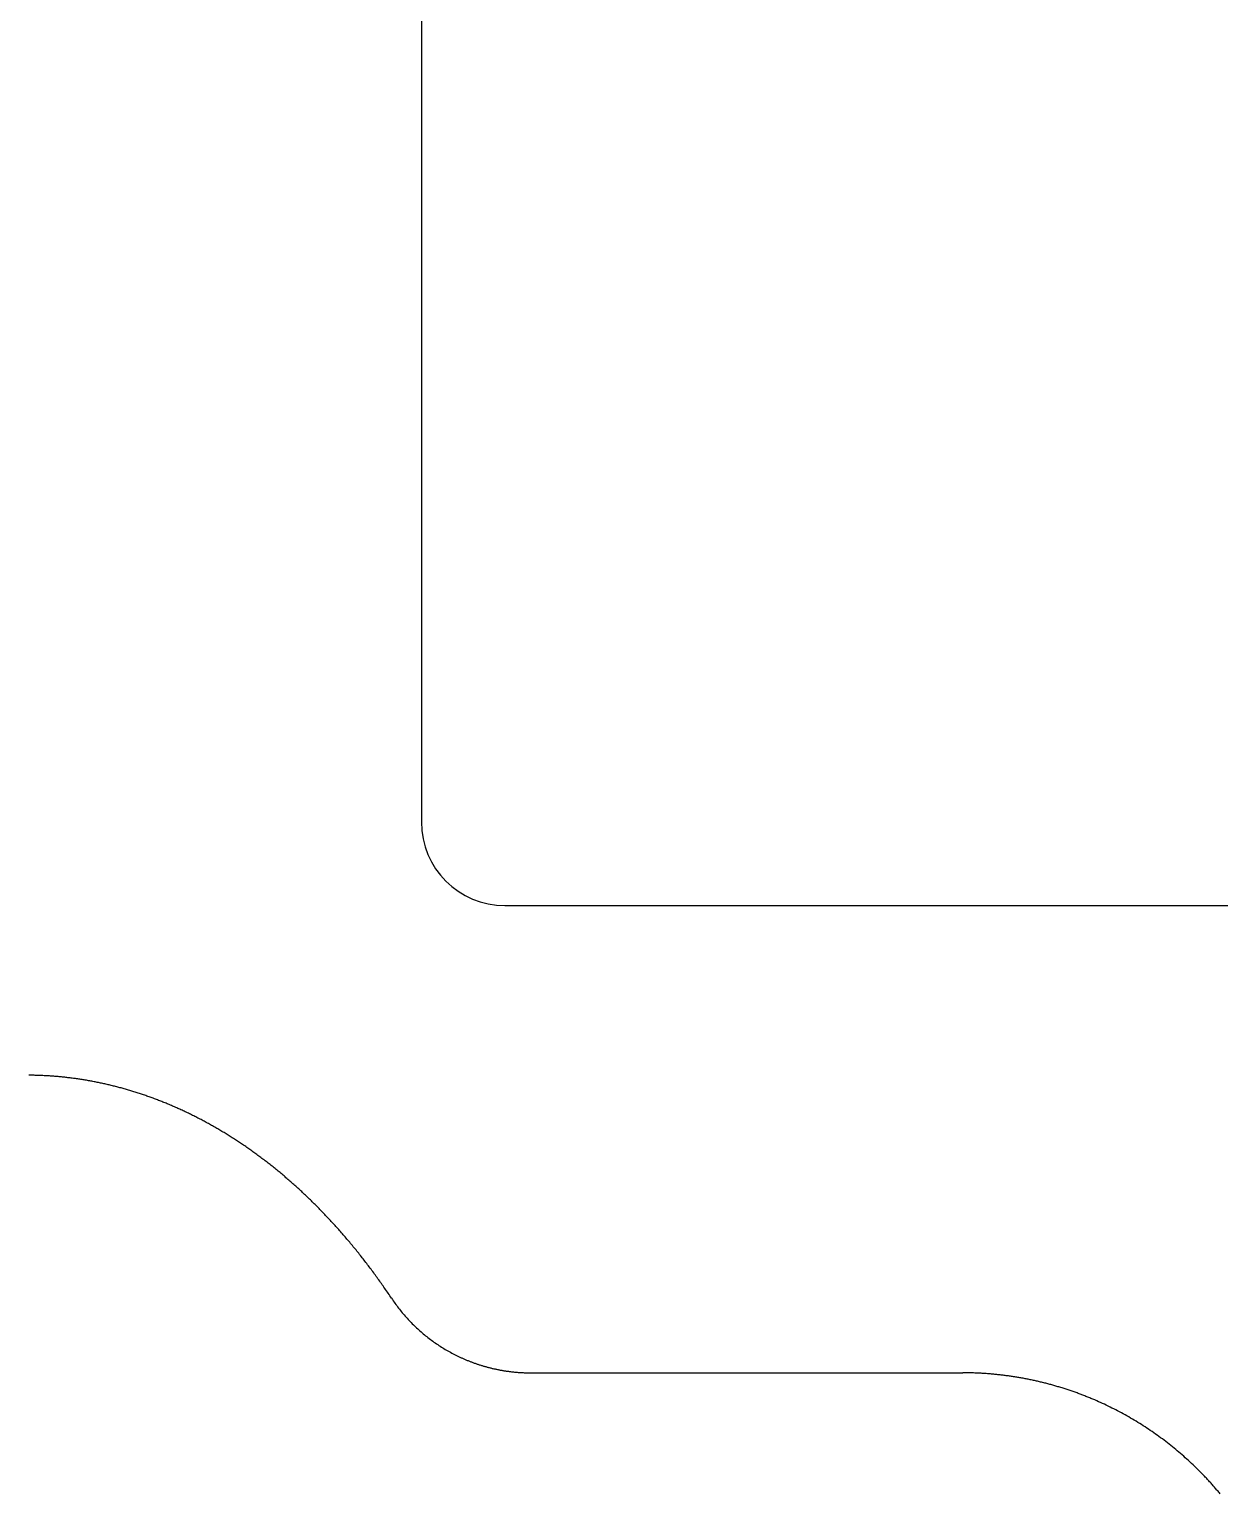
# Model space of a CAD drawing. Header units: millimetres. Extents: x -10 to 277, y -95 to 18.
# Drawn here: x 42.74 to 49.86, y -86.72 to -77.96 of the extents above; entities that cross this region are included whole.
import ezdxf

# ---------------------------------------------------------------- set-up
doc = ezdxf.new("R2010")
doc.units = ezdxf.units.MM
doc.header["$MEASUREMENT"] = 0
doc.layers.get('0').update_dxf_attribs({"linetype": 'CONTINUOUS'})
doc.layers.add('Edge.Cuts', color=53, linetype='CONTINUOUS')

msp = doc.modelspace()

# ---------------------------------------------------------------- linework, layer by layer
msp.add_lwpolyline([(45.5875, -83.2), (59.1875, -83.2, 0.41421356), (59.6875, -82.7), (59.6875, -69.7, 0.41421356), (59.1875, -69.2), (45.5875, -69.2, 0.41421239), (45.0875, -69.7), (45.0875, -82.7, 0.41421239)], format="xyb", close=True)
at = {"layer": 'Edge.Cuts', "linetype": 'Continuous'}
for p, q in [((42.746017, -84.214804), (42.739497, -84.214749)), ((42.752535, -84.214878), (42.746017, -84.214804)), ((42.759055, -84.214973), (42.752535, -84.214878)), ((42.765573, -84.215087), (42.759055, -84.214973)), ((42.772092, -84.215222), (42.765573, -84.215087)), ((42.778609, -84.215376), (42.772092, -84.215222)), ((42.785127, -84.215551), (42.778609, -84.215376)), ((42.791644, -84.215746), (42.785127, -84.215551)), ((42.798162, -84.21596), (42.791644, -84.215746)), ((42.804678, -84.216195), (42.798162, -84.21596)), ((42.811195, -84.216449), (42.804678, -84.216195)), ((42.81771, -84.216724), (42.811195, -84.216449)), ((42.824226, -84.217018), (42.81771, -84.216724)), ((42.830741, -84.217333), (42.824226, -84.217018)), ((42.837256, -84.217668), (42.830741, -84.217333)), ((42.84377, -84.218022), (42.837256, -84.217668)), ((42.850284, -84.218397), (42.84377, -84.218022)), ((42.856797, -84.218791), (42.850284, -84.218397)), ((42.86331, -84.219206), (42.856797, -84.218791)), ((42.869822, -84.219641), (42.86331, -84.219206)), ((42.876335, -84.220096), (42.869822, -84.219641)), ((42.882846, -84.22057), (42.876335, -84.220096)), ((42.889358, -84.221065), (42.882846, -84.22057)), ((42.895867, -84.22158), (42.889358, -84.221065)), ((42.902378, -84.222115), (42.895867, -84.22158)), ((42.908887, -84.222669), (42.902378, -84.222115)), ((42.915396, -84.223244), (42.908887, -84.222669)), ((42.921904, -84.223839), (42.915396, -84.223244)), ((42.928412, -84.224454), (42.921904, -84.223839)), ((42.934919, -84.225089), (42.928412, -84.224454)), ((42.941426, -84.225745), (42.934919, -84.225089)), ((42.947931, -84.22642), (42.941426, -84.225745)), ((42.954438, -84.227115), (42.947931, -84.22642)), ((42.960942, -84.22783), (42.954438, -84.227115)), ((42.967446, -84.228565), (42.960942, -84.22783)), ((42.973949, -84.229321), (42.967446, -84.228565)), ((42.980453, -84.230096), (42.973949, -84.229321)), ((42.986954, -84.230892), (42.980453, -84.230096)), ((42.993456, -84.231707), (42.986954, -84.230892)), ((42.999956, -84.232543), (42.993456, -84.231707)), ((43.006457, -84.233399), (42.999956, -84.232543)), ((43.012955, -84.234275), (43.006457, -84.233399)), ((43.019454, -84.235171), (43.012955, -84.234275)), ((43.025951, -84.236086), (43.019454, -84.235171)), ((43.032449, -84.237023), (43.025951, -84.236086)), ((43.038944, -84.237979), (43.032449, -84.237023)), ((43.045441, -84.238955), (43.038944, -84.237979)), ((43.051934, -84.239952), (43.045441, -84.238955)), ((43.058429, -84.240968), (43.051934, -84.239952)), ((43.064921, -84.242005), (43.058429, -84.240968)), ((43.071414, -84.243062), (43.064921, -84.242005)), ((43.077904, -84.244139), (43.071414, -84.243062)), ((43.084395, -84.245236), (43.077904, -84.244139)), ((43.090883, -84.246353), (43.084395, -84.245236)), ((43.097373, -84.247491), (43.090883, -84.246353)), ((43.103859, -84.248648), (43.097373, -84.247491)), ((43.110347, -84.249826), (43.103859, -84.248648)), ((43.116831, -84.251024), (43.110347, -84.249826)), ((43.123317, -84.252242), (43.116831, -84.251024)), ((43.1298, -84.25348), (43.123317, -84.252242)), ((43.136283, -84.254739), (43.1298, -84.25348)), ((43.142764, -84.256018), (43.136283, -84.254739)), ((43.149245, -84.257317), (43.142764, -84.256018)), ((43.155724, -84.258635), (43.149245, -84.257317)), ((43.162203, -84.259975), (43.155724, -84.258635)), ((43.16868, -84.261334), (43.162203, -84.259975)), ((43.175157, -84.262714), (43.16868, -84.261334)), ((43.181631, -84.264114), (43.175157, -84.262714)), ((43.188106, -84.265534), (43.181631, -84.264114)), ((43.194578, -84.266974), (43.188106, -84.265534)), ((43.201051, -84.268435), (43.194578, -84.266974)), ((43.20752, -84.269916), (43.201051, -84.268435)), ((43.213991, -84.271417), (43.20752, -84.269916)), ((43.220458, -84.272939), (43.213991, -84.271417)), ((43.226926, -84.274481), (43.220458, -84.272939)), ((43.23339, -84.276042), (43.226926, -84.274481)), ((43.239856, -84.277625), (43.23339, -84.276042)), ((43.246318, -84.279227), (43.239856, -84.277625)), ((43.252781, -84.28085), (43.246318, -84.279227)), ((43.25924, -84.282493), (43.252781, -84.28085)), ((43.2657, -84.284157), (43.25924, -84.282493)), ((43.272157, -84.285841), (43.2657, -84.284157)), ((43.278615, -84.287545), (43.272157, -84.285841)), ((43.285069, -84.289269), (43.278615, -84.287545)), ((43.291523, -84.291014), (43.285069, -84.289269)), ((43.297975, -84.292779), (43.291523, -84.291014)), ((43.304426, -84.294565), (43.297975, -84.292779)), ((43.310875, -84.296371), (43.304426, -84.294565)), ((43.317324, -84.298197), (43.310875, -84.296371)), ((43.323769, -84.300044), (43.317324, -84.298197)), ((43.330215, -84.301911), (43.323769, -84.300044)), ((43.336657, -84.303798), (43.330215, -84.301911)), ((43.3431, -84.305707), (43.336657, -84.303798)), ((43.349539, -84.307634), (43.3431, -84.305707)), ((43.355979, -84.309584), (43.349539, -84.307634)), ((43.362415, -84.311552), (43.355979, -84.309584)), ((43.368851, -84.313542), (43.362415, -84.311552)), ((43.375284, -84.315552), (43.368851, -84.313542)), ((43.381717, -84.317583), (43.375284, -84.315552)), ((43.388146, -84.319633), (43.381717, -84.317583)), ((43.394576, -84.321705), (43.388146, -84.319633)), ((43.401002, -84.323797), (43.394576, -84.321705)), ((43.407428, -84.325909), (43.401002, -84.323797)), ((43.413851, -84.328042), (43.407428, -84.325909)), ((43.420273, -84.330196), (43.413851, -84.328042)), ((43.426692, -84.332369), (43.420273, -84.330196)), ((43.433111, -84.334564), (43.426692, -84.332369)), ((43.439526, -84.336779), (43.433111, -84.334564)), ((43.445942, -84.339014), (43.439526, -84.336779)), ((43.452353, -84.34127), (43.445942, -84.339014)), ((43.458764, -84.343547), (43.452353, -84.34127)), ((43.465172, -84.345844), (43.458764, -84.343547)), ((43.47158, -84.348162), (43.465172, -84.345844)), ((43.477983, -84.3505), (43.47158, -84.348162)), ((43.484387, -84.352859), (43.477983, -84.3505)), ((43.490786, -84.355238), (43.484387, -84.352859)), ((43.497186, -84.357638), (43.490786, -84.355238)), ((43.503581, -84.360059), (43.497186, -84.357638)), ((43.509977, -84.3625), (43.503581, -84.360059)), ((43.516368, -84.364962), (43.509977, -84.3625)), ((43.522759, -84.367445), (43.516368, -84.364962)), ((43.529146, -84.369947), (43.522759, -84.367445)), ((43.535533, -84.372472), (43.529146, -84.369947)), ((43.541915, -84.375016), (43.535533, -84.372472)), ((43.548298, -84.377581), (43.541915, -84.375016)), ((43.554676, -84.380166), (43.548298, -84.377581)), ((43.561054, -84.382773), (43.554676, -84.380166)), ((43.567427, -84.3854), (43.561054, -84.382773)), ((43.573801, -84.388048), (43.567427, -84.3854)), ((43.580169, -84.390717), (43.573801, -84.388048)), ((43.586538, -84.393406), (43.580169, -84.390717)), ((43.592902, -84.396116), (43.586538, -84.393406)), ((43.599266, -84.398847), (43.592902, -84.396116)), ((43.605625, -84.401598), (43.599266, -84.398847)), ((43.611984, -84.404371), (43.605625, -84.401598)), ((43.618338, -84.407163), (43.611984, -84.404371)), ((43.624692, -84.409978), (43.618338, -84.407163)), ((43.631041, -84.412812), (43.624692, -84.409978)), ((43.63739, -84.415667), (43.631041, -84.412812)), ((43.643734, -84.418543), (43.63739, -84.415667)), ((43.650077, -84.42144), (43.643734, -84.418543)), ((43.656416, -84.424358), (43.650077, -84.42144)), ((43.662754, -84.427297), (43.656416, -84.424358)), ((43.669087, -84.430256), (43.662754, -84.427297)), ((43.67542, -84.433236), (43.669087, -84.430256)), ((43.681748, -84.436237), (43.67542, -84.433236)), ((43.688075, -84.439259), (43.681748, -84.436237)), ((43.694398, -84.442301), (43.688075, -84.439259)), ((43.700719, -84.445365), (43.694398, -84.442301)), ((43.707036, -84.448449), (43.700719, -84.445365)), ((43.713352, -84.451555), (43.707036, -84.448449)), ((43.719663, -84.454681), (43.713352, -84.451555)), ((43.725973, -84.457828), (43.719663, -84.454681)), ((43.732278, -84.460996), (43.725973, -84.457828)), ((43.738582, -84.464185), (43.732278, -84.460996)), ((43.744881, -84.467395), (43.738582, -84.464185)), ((43.751179, -84.470626), (43.744881, -84.467395)), ((43.757472, -84.473877), (43.751179, -84.470626)), ((43.763764, -84.47715), (43.757472, -84.473877)), ((43.77005, -84.480443), (43.763764, -84.47715)), ((43.776336, -84.483758), (43.77005, -84.480443)), ((43.782616, -84.487093), (43.776336, -84.483758)), ((43.788896, -84.49045), (43.782616, -84.487093)), ((43.795169, -84.493827), (43.788896, -84.49045)), ((43.801442, -84.497226), (43.795169, -84.493827)), ((43.807709, -84.500645), (43.801442, -84.497226)), ((43.813976, -84.504086), (43.807709, -84.500645)), ((43.820236, -84.507547), (43.813976, -84.504086)), ((43.826496, -84.51103), (43.820236, -84.507547)), ((43.832749, -84.514532), (43.826496, -84.51103)), ((43.839002, -84.518057), (43.832749, -84.514532)), ((43.845249, -84.521602), (43.839002, -84.518057)), ((43.851494, -84.525169), (43.845249, -84.521602)), ((43.857734, -84.528756), (43.851494, -84.525169)), ((43.863973, -84.532365), (43.857734, -84.528756)), ((43.870205, -84.535994), (43.863973, -84.532365)), ((43.876437, -84.539646), (43.870205, -84.535994)), ((43.882662, -84.543317), (43.876437, -84.539646)), ((43.888886, -84.54701), (43.882662, -84.543317)), ((43.895104, -84.550724), (43.888886, -84.54701)), ((43.90132, -84.554459), (43.895104, -84.550724)), ((43.907531, -84.558215), (43.90132, -84.554459)), ((43.91374, -84.561993), (43.907531, -84.558215)), ((43.919943, -84.56579), (43.91374, -84.561993)), ((43.926144, -84.56961), (43.919943, -84.56579)), ((43.932339, -84.57345), (43.926144, -84.56961)), ((43.938532, -84.577313), (43.932339, -84.57345)), ((43.944719, -84.581195), (43.938532, -84.577313)), ((43.950905, -84.585099), (43.944719, -84.581195)), ((43.957084, -84.589024), (43.950905, -84.585099)), ((43.963261, -84.592971), (43.957084, -84.589024)), ((43.969432, -84.596937), (43.963261, -84.592971)), ((43.975601, -84.600927), (43.969432, -84.596937)), ((43.981764, -84.604936), (43.975601, -84.600927)), ((43.987925, -84.608967), (43.981764, -84.604936)), ((43.994079, -84.613018), (43.987925, -84.608967)), ((44.000231, -84.617092), (43.994079, -84.613018)), ((44.006377, -84.621186), (44.000231, -84.617092)), ((44.012521, -84.625302), (44.006377, -84.621186)), ((44.018658, -84.629438), (44.012521, -84.625302)), ((44.024793, -84.633597), (44.018658, -84.629438)), ((44.030921, -84.637775), (44.024793, -84.633597)), ((44.037047, -84.641976), (44.030921, -84.637775)), ((44.043166, -84.646197), (44.037047, -84.641976)), ((44.049283, -84.650441), (44.043166, -84.646197)), ((44.055394, -84.654704), (44.049283, -84.650441)), ((44.061502, -84.65899), (44.055394, -84.654704)), ((44.067603, -84.663295), (44.061502, -84.65899)), ((44.073701, -84.667624), (44.067603, -84.663295)), ((44.079793, -84.671972), (44.073701, -84.667624)), ((44.085882, -84.676343), (44.079793, -84.671972)), ((44.091965, -84.680733), (44.085882, -84.676343)), ((44.098044, -84.685146), (44.091965, -84.680733)), ((44.104117, -84.68958), (44.098044, -84.685146)), ((44.110187, -84.694035), (44.104117, -84.68958)), ((44.11625, -84.698511), (44.110187, -84.694035)), ((44.12231, -84.703009), (44.11625, -84.698511)), ((44.128363, -84.707527), (44.12231, -84.703009)), ((44.134413, -84.712068), (44.128363, -84.707527)), ((44.140456, -84.716628), (44.134413, -84.712068)), ((44.146496, -84.721212), (44.140456, -84.716628)), ((44.152529, -84.725815), (44.146496, -84.721212)), ((44.158558, -84.730441), (44.152529, -84.725815)), ((44.164581, -84.735086), (44.158558, -84.730441)), ((44.1706, -84.739754), (44.164581, -84.735086)), ((44.176612, -84.744443), (44.1706, -84.739754)), ((44.182621, -84.749153), (44.176612, -84.744443)), ((44.188622, -84.753884), (44.182621, -84.749153)), ((44.194621, -84.758638), (44.188622, -84.753884)), ((44.200611, -84.763411), (44.194621, -84.758638)), ((44.206598, -84.768207), (44.200611, -84.763411)), ((44.212578, -84.773022), (44.206598, -84.768207)), ((44.218554, -84.777861), (44.212578, -84.773022)), ((44.224523, -84.782719), (44.218554, -84.777861)), ((44.230488, -84.7876), (44.224523, -84.782719)), ((44.236446, -84.792501), (44.230488, -84.7876)), ((44.2424, -84.797425), (44.236446, -84.792501)), ((44.248346, -84.802368), (44.2424, -84.797425)), ((44.254288, -84.807334), (44.248346, -84.802368)), ((44.260223, -84.81232), (44.254288, -84.807334)), ((44.266154, -84.817329), (44.260223, -84.81232)), ((44.272077, -84.822358), (44.266154, -84.817329)), ((44.277996, -84.827409), (44.272077, -84.822358)), ((44.283907, -84.83248), (44.277996, -84.827409)), ((44.289815, -84.837574), (44.283907, -84.83248)), ((44.295714, -84.842688), (44.289815, -84.837574)), ((44.301609, -84.847824), (44.295714, -84.842688)), ((44.307496, -84.85298), (44.301609, -84.847824)), ((44.313379, -84.858159), (44.307496, -84.85298)), ((44.319254, -84.863358), (44.313379, -84.858159)), ((44.325125, -84.868579), (44.319254, -84.863358)), ((44.330988, -84.87382), (44.325125, -84.868579)), ((44.336846, -84.879085), (44.330988, -84.87382)), ((44.342696, -84.884368), (44.336846, -84.879085)), ((44.348542, -84.889675), (44.342696, -84.884368)), ((44.354379, -84.895001), (44.348542, -84.889675)), ((44.360212, -84.90035), (44.354379, -84.895001)), ((44.366036, -84.905719), (44.360212, -84.90035)), ((44.371856, -84.911111), (44.366036, -84.905719)), ((44.377668, -84.916522), (44.371856, -84.911111)), ((44.383474, -84.921956), (44.377668, -84.916522)), ((44.389273, -84.92741), (44.383474, -84.921956)), ((44.395066, -84.932886), (44.389273, -84.92741)), ((44.400851, -84.938382), (44.395066, -84.932886)), ((44.406631, -84.943901), (44.400851, -84.938382)), ((44.412403, -84.94944), (44.406631, -84.943901)), ((44.418169, -84.955002), (44.412403, -84.94944)), ((44.423927, -84.960583), (44.418169, -84.955002)), ((44.42968, -84.966187), (44.423927, -84.960583)), ((44.435424, -84.97181), (44.42968, -84.966187)), ((44.441162, -84.977457), (44.435424, -84.97181)), ((44.446893, -84.983122), (44.441162, -84.977457)), ((44.452617, -84.988811), (44.446893, -84.983122)), ((44.458333, -84.99452), (44.452617, -84.988811)), ((44.464044, -85.000251), (44.458333, -84.99452)), ((44.469746, -85.006001), (44.464044, -85.000251)), ((44.475442, -85.011775), (44.469746, -85.006001)), ((44.481129, -85.017568), (44.475442, -85.011775)), ((44.486811, -85.023384), (44.481129, -85.017568)), ((44.492483, -85.029219), (44.486811, -85.023384)), ((44.49815, -85.035077), (44.492483, -85.029219)), ((44.503808, -85.040955), (44.49815, -85.035077)), ((44.50946, -85.046855), (44.503808, -85.040955)), ((44.515104, -85.052775), (44.50946, -85.046855)), ((44.520741, -85.058718), (44.515104, -85.052775)), ((44.526369, -85.06468), (44.520741, -85.058718)), ((44.53199, -85.070665), (44.526369, -85.06468)), ((44.537603, -85.076669), (44.53199, -85.070665)), ((44.54321, -85.082697), (44.537603, -85.076669)), ((44.548807, -85.088743), (44.54321, -85.082697)), ((44.554398, -85.094812), (44.548807, -85.088743)), ((44.55998, -85.100901), (44.554398, -85.094812)), ((44.565555, -85.107013), (44.55998, -85.100901)), ((44.571121, -85.113144), (44.565555, -85.107013)), ((44.576681, -85.119297), (44.571121, -85.113144)), ((44.582231, -85.12547), (44.576681, -85.119297)), ((44.587775, -85.131666), (44.582231, -85.12547)), ((44.593309, -85.137881), (44.587775, -85.131666)), ((44.598836, -85.144119), (44.593309, -85.137881)), ((44.604354, -85.150376), (44.598836, -85.144119)), ((44.609865, -85.156655), (44.604354, -85.150376)), ((44.615367, -85.162954), (44.609865, -85.156655)), ((44.620861, -85.169276), (44.615367, -85.162954)), ((44.626346, -85.175617), (44.620861, -85.169276)), ((44.631824, -85.181981), (44.626346, -85.175617)), ((44.637292, -85.188364), (44.631824, -85.181981)), ((44.642753, -85.194769), (44.637292, -85.188364)), ((44.648205, -85.201194), (44.642753, -85.194769)), ((44.653649, -85.207642), (44.648205, -85.201194)), ((44.659083, -85.214108), (44.653649, -85.207642)), ((44.66451, -85.220597), (44.659083, -85.214108)), ((44.669927, -85.227106), (44.66451, -85.220597)), ((44.675337, -85.233637), (44.669927, -85.227106)), ((44.680737, -85.240187), (44.675337, -85.233637)), ((44.686129, -85.24676), (44.680737, -85.240187)), ((44.691511, -85.253352), (44.686129, -85.24676)), ((44.696886, -85.259966), (44.691511, -85.253352)), ((44.70225, -85.2666), (44.696886, -85.259966)), ((44.707607, -85.273256), (44.70225, -85.2666)), ((44.712954, -85.279931), (44.707607, -85.273256)), ((44.718293, -85.286629), (44.712954, -85.279931)), ((44.723621, -85.293345), (44.718293, -85.286629)), ((44.728942, -85.300085), (44.723621, -85.293345)), ((44.734252, -85.306843), (44.728942, -85.300085)), ((44.739555, -85.313623), (44.734252, -85.306843)), ((44.744847, -85.320423), (44.739555, -85.313623)), ((44.750131, -85.327245), (44.744847, -85.320423)), ((44.755404, -85.334087), (44.750131, -85.327245)), ((44.76067, -85.34095), (44.755404, -85.334087)), ((44.765924, -85.347833), (44.76067, -85.34095)), ((44.771171, -85.354737), (44.765924, -85.347833)), ((44.776407, -85.361661), (44.771171, -85.354737)), ((44.781634, -85.368607), (44.776407, -85.361661)), ((44.786851, -85.375572), (44.781634, -85.368607)), ((44.79206, -85.38256), (44.786851, -85.375572)), ((44.797257, -85.389566), (44.79206, -85.38256)), ((44.802446, -85.396594), (44.797257, -85.389566)), ((44.807625, -85.403642), (44.802446, -85.396594)), ((44.812794, -85.410711), (44.807625, -85.403642)), ((44.817953, -85.4178), (44.812794, -85.410711)), ((44.823103, -85.42491), (44.817953, -85.4178)), ((44.828242, -85.43204), (44.823103, -85.42491)), ((44.833373, -85.439192), (44.828242, -85.43204)), ((44.838492, -85.446362), (44.833373, -85.439192)), ((44.843602, -85.453555), (44.838492, -85.446362)), ((44.848701, -85.460766), (44.843602, -85.453555)), ((44.853791, -85.467999), (44.848701, -85.460766)), ((44.858871, -85.475252), (44.853791, -85.467999)), ((44.86394, -85.482526), (44.858871, -85.475252)), ((44.868999, -85.489819), (44.86394, -85.482526)), ((44.874048, -85.497133), (44.868999, -85.489819)), ((44.879087, -85.504467), (44.874048, -85.497133)), ((44.884115, -85.511823), (44.879087, -85.504467)), ((44.889133, -85.519197), (44.884115, -85.511823)), ((44.894141, -85.526593), (44.889133, -85.519197)), ((44.899137, -85.534008), (44.894141, -85.526593)), ((44.904124, -85.541445), (44.899137, -85.534008)), ((44.9091, -85.5489), (44.904124, -85.541445)), ((44.9091, -85.5489), (44.914096, -85.55633)), ((44.914096, -85.55633), (44.919157, -85.563713)), ((44.919157, -85.563713), (44.924282, -85.571049)), ((44.924282, -85.571049), (44.929471, -85.578337)), ((44.929471, -85.578337), (44.934725, -85.585577)), ((44.934725, -85.585577), (44.940042, -85.592769)), ((44.940042, -85.592769), (44.945422, -85.599912)), ((44.945422, -85.599912), (44.950865, -85.607005)), ((44.950865, -85.607005), (44.956371, -85.614049)), ((44.956371, -85.614049), (44.961939, -85.621042)), ((44.961939, -85.621042), (44.967568, -85.627985)), ((44.967568, -85.627985), (44.973259, -85.634876)), ((44.973259, -85.634876), (44.979011, -85.641716)), ((44.979011, -85.641716), (44.984823, -85.648503)), ((44.984823, -85.648503), (44.990696, -85.655238)), ((44.990696, -85.655238), (44.996628, -85.66192)), ((44.996628, -85.66192), (45.00262, -85.668548)), ((45.00262, -85.668548), (45.008671, -85.675123)), ((45.008671, -85.675123), (45.01478, -85.681643)), ((45.01478, -85.681643), (45.020948, -85.688108)), ((45.020948, -85.688108), (45.027173, -85.694517)), ((45.027173, -85.694517), (45.033455, -85.700871)), ((45.033455, -85.700871), (45.039794, -85.707168)), ((45.039794, -85.707168), (45.046189, -85.713409)), ((45.046189, -85.713409), (45.05264, -85.719592)), ((45.05264, -85.719592), (45.059147, -85.725718)), ((45.059147, -85.725718), (45.065708, -85.731786)), ((45.065708, -85.731786), (45.072323, -85.737794)), ((45.072323, -85.737794), (45.078993, -85.743744)), ((45.078993, -85.743744), (45.085715, -85.749634)), ((45.085715, -85.749634), (45.092491, -85.755464)), ((45.092491, -85.755464), (45.099319, -85.761234)), ((45.099319, -85.761234), (45.106198, -85.766942)), ((45.106198, -85.766942), (45.113129, -85.772589)), ((45.113129, -85.772589), (45.12011, -85.778174)), ((45.12011, -85.778174), (45.127142, -85.783697)), ((45.127142, -85.783697), (45.134223, -85.789158)), ((45.134223, -85.789158), (45.141353, -85.794555)), ((45.141353, -85.794555), (45.148531, -85.799888)), ((45.148531, -85.799888), (45.155757, -85.805157)), ((45.155757, -85.805157), (45.163031, -85.810362)), ((45.163031, -85.810362), (45.170351, -85.815502)), ((45.170351, -85.815502), (45.177717, -85.820576)), ((45.177717, -85.820576), (45.185129, -85.825585)), ((45.185129, -85.825585), (45.192586, -85.830527)), ((45.192586, -85.830527), (45.200086, -85.835403)), ((45.200086, -85.835403), (45.207631, -85.840211)), ((45.207631, -85.840211), (45.215218, -85.844953)), ((45.215218, -85.844953), (45.222848, -85.849626)), ((45.222848, -85.849626), (45.23052, -85.854231)), ((45.23052, -85.854231), (45.238233, -85.858768)), ((45.238233, -85.858768), (45.245986, -85.863235)), ((45.245986, -85.863235), (45.253779, -85.867634)), ((45.253779, -85.867634), (45.261611, -85.871962)), ((45.261611, -85.871962), (45.269482, -85.87622)), ((45.269482, -85.87622), (45.273431, -85.878323)), ((45.273431, -85.878323), (45.27739, -85.880408)), ((45.27739, -85.880408), (45.281358, -85.882476)), ((45.281358, -85.882476), (45.285336, -85.884525)), ((45.285336, -85.884525), (45.289323, -85.886557)), ((45.289323, -85.886557), (45.293318, -85.888571)), ((45.293318, -85.888571), (45.297323, -85.890567)), ((45.297323, -85.890567), (45.301336, -85.892546)), ((45.301336, -85.892546), (45.305359, -85.894506)), ((45.305359, -85.894506), (45.30939, -85.896448)), ((45.30939, -85.896448), (45.313429, -85.898372)), ((45.313429, -85.898372), (45.317478, -85.900278)), ((45.317478, -85.900278), (45.321534, -85.902166)), ((45.321534, -85.902166), (45.325599, -85.904036)), ((45.325599, -85.904036), (45.329673, -85.905888)), ((45.329673, -85.905888), (45.333754, -85.907721)), ((45.333754, -85.907721), (45.337844, -85.909536)), ((45.337844, -85.909536), (45.341942, -85.911333)), ((45.341942, -85.911333), (45.346047, -85.913112)), ((45.346047, -85.913112), (45.350161, -85.914872)), ((45.350161, -85.914872), (45.354282, -85.916613)), ((45.354282, -85.916613), (45.358411, -85.918336)), ((45.358411, -85.918336), (45.362548, -85.920041)), ((45.362548, -85.920041), (45.366692, -85.921727)), ((45.366692, -85.921727), (45.370843, -85.923395)), ((45.370843, -85.923395), (45.375003, -85.925044)), ((45.375003, -85.925044), (45.379168, -85.926674)), ((45.379168, -85.926674), (45.383342, -85.928286)), ((45.383342, -85.928286), (45.387522, -85.929878)), ((45.387522, -85.929878), (45.39171, -85.931453)), ((45.39171, -85.931453), (45.395904, -85.933008)), ((45.395904, -85.933008), (45.400106, -85.934545)), ((45.400106, -85.934545), (45.404314, -85.936063)), ((45.404314, -85.936063), (45.408529, -85.937562)), ((45.408529, -85.937562), (45.41275, -85.939041)), ((45.41275, -85.939041), (45.416978, -85.940503)), ((45.416978, -85.940503), (45.421212, -85.941945)), ((45.421212, -85.941945), (45.425453, -85.943368)), ((45.425453, -85.943368), (45.429699, -85.944772)), ((45.429699, -85.944772), (45.433953, -85.946157)), ((45.433953, -85.946157), (45.438211, -85.947523)), ((45.438211, -85.947523), (45.442477, -85.94887)), ((45.442477, -85.94887), (45.446747, -85.950198)), ((45.446747, -85.950198), (45.451024, -85.951507)), ((45.451024, -85.951507), (45.455306, -85.952797)), ((45.455306, -85.952797), (45.459595, -85.954067)), ((45.459595, -85.954067), (45.463888, -85.955318)), ((45.463888, -85.955318), (45.468188, -85.95655)), ((45.468188, -85.95655), (45.472492, -85.957763)), ((45.472492, -85.957763), (45.476802, -85.958956)), ((45.476802, -85.958956), (45.481117, -85.96013)), ((45.481117, -85.96013), (45.485438, -85.961285)), ((45.485438, -85.961285), (45.489762, -85.96242)), ((45.489762, -85.96242), (45.494093, -85.963536)), ((45.494093, -85.963536), (45.498428, -85.964632)), ((45.498428, -85.964632), (45.502768, -85.96571)), ((45.502768, -85.96571), (45.507112, -85.966767)), ((45.507112, -85.966767), (45.511462, -85.967805)), ((45.511462, -85.967805), (45.515816, -85.968824)), ((45.515816, -85.968824), (45.520175, -85.969823)), ((45.520175, -85.969823), (45.524537, -85.970803)), ((45.524537, -85.970803), (45.528905, -85.971763)), ((45.528905, -85.971763), (45.533275, -85.972704)), ((45.533275, -85.972704), (45.537651, -85.973625)), ((45.537651, -85.973625), (45.54203, -85.974526)), ((45.54203, -85.974526), (45.546414, -85.975408)), ((45.546414, -85.975408), (45.550801, -85.97627)), ((45.550801, -85.97627), (45.555193, -85.977113)), ((45.555193, -85.977113), (45.559587, -85.977935)), ((45.559587, -85.977935), (45.563987, -85.978739)), ((45.563987, -85.978739), (45.568388, -85.979522)), ((45.568388, -85.979522), (45.572795, -85.980286)), ((45.572795, -85.980286), (45.577203, -85.98103)), ((45.577203, -85.98103), (45.581616, -85.981754)), ((45.581616, -85.981754), (45.586031, -85.982459)), ((45.586031, -85.982459), (45.590451, -85.983144)), ((45.590451, -85.983144), (45.594872, -85.983809)), ((45.594872, -85.983809), (45.599298, -85.984454)), ((45.599298, -85.984454), (45.603725, -85.985079)), ((45.603725, -85.985079), (45.608157, -85.985685)), ((45.608157, -85.985685), (45.61259, -85.986271)), ((45.61259, -85.986271), (45.617027, -85.986837)), ((45.617027, -85.986837), (45.621465, -85.987383)), ((45.621465, -85.987383), (45.625908, -85.98791)), ((45.625908, -85.98791), (45.630351, -85.988416)), ((45.630351, -85.988416), (45.634798, -85.988903)), ((45.634798, -85.988903), (45.639246, -85.989369)), ((45.639246, -85.989369), (45.643698, -85.989816)), ((45.643698, -85.989816), (45.64815, -85.990243)), ((45.64815, -85.990243), (45.652607, -85.99065)), ((45.652607, -85.99065), (45.657063, -85.991037)), ((45.657063, -85.991037), (45.661523, -85.991404)), ((45.661523, -85.991404), (45.665984, -85.991752)), ((45.665984, -85.991752), (45.670448, -85.992079)), ((45.670448, -85.992079), (45.674912, -85.992386)), ((45.674912, -85.992386), (45.679379, -85.992674)), ((45.679379, -85.992674), (45.683846, -85.992941)), ((45.683846, -85.992941), (45.688317, -85.993189)), ((45.688317, -85.993189), (45.692787, -85.993416)), ((45.692787, -85.993416), (45.69726, -85.993624)), ((45.69726, -85.993624), (45.701733, -85.993811)), ((45.701733, -85.993811), (45.706209, -85.993979)), ((45.706209, -85.993979), (45.710684, -85.994127)), ((45.710684, -85.994127), (45.715162, -85.994254)), ((45.715162, -85.994254), (45.71964, -85.994362)), ((45.71964, -85.994362), (45.72412, -85.994449)), ((45.72412, -85.994449), (45.728599, -85.994517)), ((45.728599, -85.994517), (45.733081, -85.994565)), ((45.733081, -85.994565), (45.7415, -85.9946)), ((45.7415, -85.9946), (48.325, -85.9946)), ((48.327308, -85.994601), (48.325, -85.9946)), ((48.33364, -85.994619), (48.327308, -85.994601)), ((48.339969, -85.994656), (48.33364, -85.994619)), ((48.346299, -85.994713), (48.339969, -85.994656)), ((48.352627, -85.994791), (48.346299, -85.994713)), ((48.358957, -85.994888), (48.352627, -85.994791)), ((48.365284, -85.995005), (48.358957, -85.994888)), ((48.371612, -85.995143), (48.365284, -85.995005)), ((48.377937, -85.9953), (48.371612, -85.995143)), ((48.384264, -85.995477), (48.377937, -85.9953)), ((48.390588, -85.995675), (48.384264, -85.995477)), ((48.396912, -85.995892), (48.390588, -85.995675)), ((48.403235, -85.996129), (48.396912, -85.995892)), ((48.409557, -85.996387), (48.403235, -85.996129)), ((48.415877, -85.996664), (48.409557, -85.996387)), ((48.422198, -85.996961), (48.415877, -85.996664)), ((48.428516, -85.997278), (48.422198, -85.996961)), ((48.434834, -85.997616), (48.428516, -85.997278)), ((48.44115, -85.997973), (48.434834, -85.997616)), ((48.447465, -85.99835), (48.44115, -85.997973)), ((48.453778, -85.998747), (48.447465, -85.99835)), ((48.460091, -85.999164), (48.453778, -85.998747)), ((48.4664, -85.999601), (48.460091, -85.999164)), ((48.47271, -86.000058), (48.4664, -85.999601)), ((48.479017, -86.000535), (48.47271, -86.000058)), ((48.485323, -86.001032), (48.479017, -86.000535)), ((48.491627, -86.001549), (48.485323, -86.001032)), ((48.49793, -86.002085), (48.491627, -86.001549)), ((48.504229, -86.002642), (48.49793, -86.002085)), ((48.510528, -86.003219), (48.504229, -86.002642)), ((48.516824, -86.003815), (48.510528, -86.003219)), ((48.523119, -86.004431), (48.516824, -86.003815)), ((48.529411, -86.005068), (48.523119, -86.004431)), ((48.535702, -86.005724), (48.529411, -86.005068)), ((48.54199, -86.0064), (48.535702, -86.005724)), ((48.548276, -86.007096), (48.54199, -86.0064)), ((48.554559, -86.007812), (48.548276, -86.007096)), ((48.560841, -86.008547), (48.554559, -86.007812)), ((48.56712, -86.009303), (48.560841, -86.008547)), ((48.573397, -86.010078), (48.56712, -86.009303)), ((48.57967, -86.010874), (48.573397, -86.010078)), ((48.585942, -86.011689), (48.57967, -86.010874)), ((48.59221, -86.012524), (48.585942, -86.011689)), ((48.598477, -86.013379), (48.59221, -86.012524)), ((48.604739, -86.014253), (48.598477, -86.013379)), ((48.611, -86.015148), (48.604739, -86.014253)), ((48.617257, -86.016062), (48.611, -86.015148)), ((48.623512, -86.016996), (48.617257, -86.016062)), ((48.629764, -86.017949), (48.623512, -86.016996)), ((48.636013, -86.018923), (48.629764, -86.017949)), ((48.642258, -86.019916), (48.636013, -86.018923)), ((48.6485, -86.020929), (48.642258, -86.019916)), ((48.654739, -86.021962), (48.6485, -86.020929)), ((48.660975, -86.023015), (48.654739, -86.021962)), ((48.667207, -86.024087), (48.660975, -86.023015)), ((48.673436, -86.025179), (48.667207, -86.024087)), ((48.679661, -86.026291), (48.673436, -86.025179)), ((48.685884, -86.027422), (48.679661, -86.026291)), ((48.692102, -86.028573), (48.685884, -86.027422)), ((48.698317, -86.029744), (48.692102, -86.028573)), ((48.704528, -86.030934), (48.698317, -86.029744)), ((48.710735, -86.032144), (48.704528, -86.030934)), ((48.716938, -86.033374), (48.710735, -86.032144)), ((48.723138, -86.034623), (48.716938, -86.033374)), ((48.729333, -86.035892), (48.723138, -86.034623)), ((48.735525, -86.037181), (48.729333, -86.035892)), ((48.741712, -86.038489), (48.735525, -86.037181)), ((48.747896, -86.039816), (48.741712, -86.038489)), ((48.754075, -86.041164), (48.747896, -86.039816)), ((48.76025, -86.04253), (48.754075, -86.041164)), ((48.76642, -86.043917), (48.76025, -86.04253)), ((48.772587, -86.045323), (48.76642, -86.043917)), ((48.778748, -86.046748), (48.772587, -86.045323)), ((48.784906, -86.048193), (48.778748, -86.046748)), ((48.791058, -86.049657), (48.784906, -86.048193)), ((48.797207, -86.051141), (48.791058, -86.049657)), ((48.80335, -86.052644), (48.797207, -86.051141)), ((48.809489, -86.054167), (48.80335, -86.052644)), ((48.815622, -86.055709), (48.809489, -86.054167)), ((48.821751, -86.05727), (48.815622, -86.055709)), ((48.827875, -86.058851), (48.821751, -86.05727)), ((48.833995, -86.060451), (48.827875, -86.058851)), ((48.840108, -86.062071), (48.833995, -86.060451)), ((48.846217, -86.06371), (48.840108, -86.062071)), ((48.852321, -86.065368), (48.846217, -86.06371)), ((48.85842, -86.067046), (48.852321, -86.065368)), ((48.864512, -86.068742), (48.85842, -86.067046)), ((48.8706, -86.070459), (48.864512, -86.068742)), ((48.876683, -86.072194), (48.8706, -86.070459)), ((48.88276, -86.073949), (48.876683, -86.072194)), ((48.888831, -86.075722), (48.88276, -86.073949)), ((48.894897, -86.077515), (48.888831, -86.075722)), ((48.900957, -86.079328), (48.894897, -86.077515)), ((48.907011, -86.081159), (48.900957, -86.079328)), ((48.91306, -86.08301), (48.907011, -86.081159)), ((48.919103, -86.084879), (48.91306, -86.08301)), ((48.925139, -86.086768), (48.919103, -86.084879)), ((48.93117, -86.088676), (48.925139, -86.086768)), ((48.937195, -86.090603), (48.93117, -86.088676)), ((48.943214, -86.092549), (48.937195, -86.090603)), ((48.949226, -86.094514), (48.943214, -86.092549)), ((48.955232, -86.096498), (48.949226, -86.094514)), ((48.961232, -86.098501), (48.955232, -86.096498)), ((48.967226, -86.100523), (48.961232, -86.098501)), ((48.973213, -86.102564), (48.967226, -86.100523)), ((48.979194, -86.104624), (48.973213, -86.102564)), ((48.985168, -86.106702), (48.979194, -86.104624)), ((48.991136, -86.1088), (48.985168, -86.106702)), ((48.997097, -86.110916), (48.991136, -86.1088)), ((49.003052, -86.113052), (48.997097, -86.110916)), ((49.008999, -86.115206), (49.003052, -86.113052)), ((49.01494, -86.117379), (49.008999, -86.115206)), ((49.020874, -86.119571), (49.01494, -86.117379)), ((49.026801, -86.121781), (49.020874, -86.119571)), ((49.032721, -86.12401), (49.026801, -86.121781)), ((49.038633, -86.126258), (49.032721, -86.12401)), ((49.044539, -86.128525), (49.038633, -86.126258)), ((49.050438, -86.13081), (49.044539, -86.128525)), ((49.056329, -86.133114), (49.050438, -86.13081)), ((49.062213, -86.135437), (49.056329, -86.133114)), ((49.068089, -86.137778), (49.062213, -86.135437)), ((49.073958, -86.140138), (49.068089, -86.137778)), ((49.07982, -86.142516), (49.073958, -86.140138)), ((49.085674, -86.144913), (49.07982, -86.142516)), ((49.09152, -86.147328), (49.085674, -86.144913)), ((49.10319, -86.152214), (49.09152, -86.147328)), ((49.114829, -86.157173), (49.10319, -86.152214)), ((49.126436, -86.162206), (49.114829, -86.157173)), ((49.13801, -86.167313), (49.126436, -86.162206)), ((49.149552, -86.172492), (49.13801, -86.167313)), ((49.161061, -86.177744), (49.149552, -86.172492)), ((49.172537, -86.183069), (49.161061, -86.177744)), ((49.183978, -86.188466), (49.172537, -86.183069)), ((49.195385, -86.193935), (49.183978, -86.188466)), ((49.206757, -86.199476), (49.195385, -86.193935)), ((49.218093, -86.205089), (49.206757, -86.199476)), ((49.229394, -86.210774), (49.218093, -86.205089)), ((49.240658, -86.216529), (49.229394, -86.210774)), ((49.251885, -86.222356), (49.240658, -86.216529)), ((49.263075, -86.228253), (49.251885, -86.222356)), ((49.274228, -86.234221), (49.263075, -86.228253)), ((49.285342, -86.24026), (49.274228, -86.234221)), ((49.296417, -86.246368), (49.285342, -86.24026)), ((49.307454, -86.252546), (49.296417, -86.246368)), ((49.318451, -86.258794), (49.307454, -86.252546)), ((49.329408, -86.26511), (49.318451, -86.258794)), ((49.340324, -86.271496), (49.329408, -86.26511)), ((49.3512, -86.277951), (49.340324, -86.271496)), ((49.362034, -86.284474), (49.3512, -86.277951)), ((49.372827, -86.291066), (49.362034, -86.284474)), ((49.383578, -86.297725), (49.372827, -86.291066)), ((49.394286, -86.304452), (49.383578, -86.297725)), ((49.404951, -86.311247), (49.394286, -86.304452)), ((49.415572, -86.318109), (49.404951, -86.311247)), ((49.42615, -86.325037), (49.415572, -86.318109)), ((49.436684, -86.332033), (49.42615, -86.325037)), ((49.447173, -86.339094), (49.436684, -86.332033)), ((49.457617, -86.346222), (49.447173, -86.339094)), ((49.468016, -86.353416), (49.457617, -86.346222)), ((49.478368, -86.360675), (49.468016, -86.353416)), ((49.488675, -86.367999), (49.478368, -86.360675)), ((49.498935, -86.375389), (49.488675, -86.367999)), ((49.509148, -86.382843), (49.498935, -86.375389)), ((49.519313, -86.390361), (49.509148, -86.382843)), ((49.529431, -86.397944), (49.519313, -86.390361)), ((49.5395, -86.40559), (49.529431, -86.397944)), ((49.549521, -86.4133), (49.5395, -86.40559)), ((49.559493, -86.421074), (49.549521, -86.4133)), ((49.569416, -86.42891), (49.559493, -86.421074)), ((49.579289, -86.436809), (49.569416, -86.42891)), ((49.589113, -86.44477), (49.579289, -86.436809)), ((49.598885, -86.452794), (49.589113, -86.44477)), ((49.608607, -86.460879), (49.598885, -86.452794)), ((49.618278, -86.469026), (49.608607, -86.460879)), ((49.627898, -86.477234), (49.618278, -86.469026)), ((49.637466, -86.485503), (49.627898, -86.477234)), ((49.646982, -86.493832), (49.637466, -86.485503)), ((49.656445, -86.502222), (49.646982, -86.493832)), ((49.665855, -86.510672), (49.656445, -86.502222)), ((49.675213, -86.519182), (49.665855, -86.510672)), ((49.684517, -86.527751), (49.675213, -86.519182)), ((49.693767, -86.53638), (49.684517, -86.527751)), ((49.702963, -86.545067), (49.693767, -86.53638)), ((49.712104, -86.553813), (49.702963, -86.545067)), ((49.721191, -86.562618), (49.712104, -86.553813)), ((49.730223, -86.57148), (49.721191, -86.562618)), ((49.7392, -86.5804), (49.730223, -86.57148)), ((49.740831, -86.582033), (49.7392, -86.5804)), ((49.745296, -86.586523), (49.740831, -86.582033)), ((49.749746, -86.591025), (49.745296, -86.586523)), ((49.754182, -86.595542), (49.749746, -86.591025)), ((49.758602, -86.600072), (49.754182, -86.595542)), ((49.763009, -86.604616), (49.758602, -86.600072)), ((49.7674, -86.609174), (49.763009, -86.604616)), ((49.771778, -86.613746), (49.7674, -86.609174)), ((49.77614, -86.61833), (49.771778, -86.613746)), ((49.780489, -86.622929), (49.77614, -86.61833)), ((49.784821, -86.627541), (49.780489, -86.622929)), ((49.78914, -86.632167), (49.784821, -86.627541)), ((49.793443, -86.636806), (49.78914, -86.632167)), ((49.797733, -86.641459), (49.793443, -86.636806)), ((49.802006, -86.646125), (49.797733, -86.641459)), ((49.806265, -86.650804), (49.802006, -86.646125)), ((49.810509, -86.655496), (49.806265, -86.650804)), ((49.814738, -86.660203), (49.810509, -86.655496)), ((49.818952, -86.664922), (49.814738, -86.660203)), ((49.823151, -86.669654), (49.818952, -86.664922)), ((49.827335, -86.674399), (49.823151, -86.669654)), ((49.831504, -86.679158), (49.827335, -86.674399)), ((49.835657, -86.683929), (49.831504, -86.679158)), ((49.839796, -86.688714), (49.835657, -86.683929)), ((49.843918, -86.693511), (49.839796, -86.688714)), ((49.848027, -86.698322), (49.843918, -86.693511)), ((49.852119, -86.703145), (49.848027, -86.698322)), ((49.856196, -86.707982), (49.852119, -86.703145)), ((49.860258, -86.71283), (49.856196, -86.707982)), ((49.864304, -86.717693), (49.860258, -86.71283))]:
    msp.add_line(p, q, dxfattribs=at)

doc.saveas('drawing.dxf')
